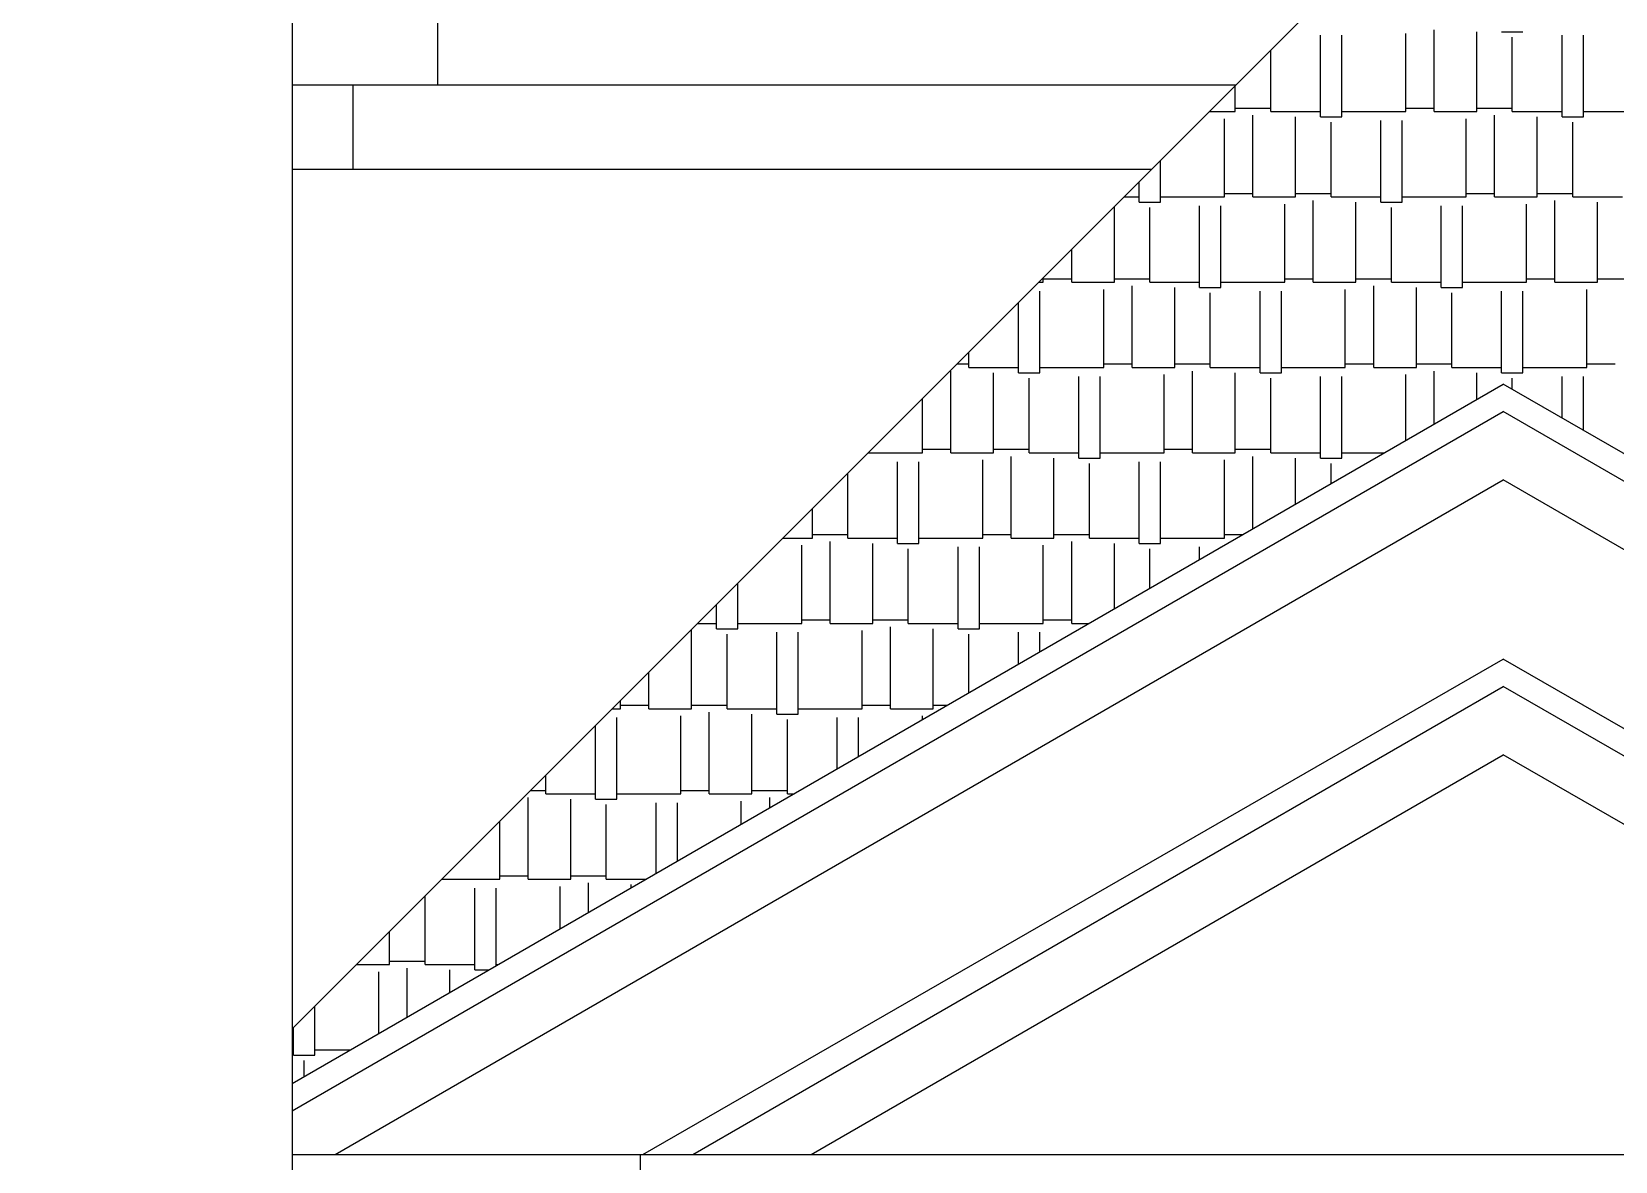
# Model space of a CAD drawing. Header units: millimetres. Extents: x 7 to 784, y -168 to 358.
# Drawn here: x 190.75 to 214.15, y 123.58 to 140.27 of the extents above; entities that cross this region are included whole.
import ezdxf

# ---------------------------------------------------------------- set-up
doc = ezdxf.new("R2010")
doc.units = ezdxf.units.MM
doc.layers.add('wall', color=5, linetype='Continuous')

msp = doc.modelspace()

# ---------------------------------------------------------------- linework, layer by layer
for p, q in [((194.59931, 173.91368), (194.59931, 68.53607)), ((194.59931, 125.53814), (212.49419, 143.43301)), ((196.74419, 140.93301), (196.74419, 139.48301)), ((209.79181, 139.01087), (209.79181, 140.21837)), ((210.10681, 139.01087), (210.10681, 140.21837)), ((211.05181, 139.08962), (211.05181, 140.24462)), ((211.47181, 139.08962), (211.47181, 140.29712)), ((212.10181, 139.08962), (212.10181, 140.27087)), ((212.46931, 140.27087), (212.78431, 140.27087)), ((212.62681, 139.08962), (212.62681, 140.19212)), ((213.36181, 139.01087), (213.36181, 140.21837)), ((213.67681, 139.01087), (213.67681, 140.21837)), ((209.05681, 139.08962), (209.05681, 139.99564)), ((208.54419, 139.48301), (194.59931, 139.48301)), ((208.53181, 139.08962), (208.53181, 139.47064)), ((208.15079, 139.08962), (208.53181, 139.08962)), ((208.53181, 139.14212), (209.05681, 139.14212)), ((208.79431, 137.82962), (208.79431, 139.03712)), ((209.05681, 139.08962), (209.79181, 139.08962)), ((209.42431, 137.82962), (209.42431, 139.01087)), ((209.79181, 139.01087), (210.10681, 139.01087)), ((210.10681, 139.08962), (211.05181, 139.08962)), ((211.05181, 139.14212), (211.47181, 139.14212)), ((211.47181, 139.08962), (212.10181, 139.08962)), ((212.10181, 139.14212), (212.62681, 139.14212)), ((212.36431, 137.82962), (212.36431, 139.03712)), ((212.62681, 139.08962), (213.36181, 139.08962)), ((212.99431, 137.82962), (212.99431, 139.01087)), ((213.36181, 139.01087), (213.67681, 139.01087)), ((213.67681, 139.08962), (214.62181, 139.08962)), ((208.37431, 137.82962), (208.37431, 138.98462)), ((209.94931, 137.82962), (209.94931, 138.93212)), ((210.68431, 137.75087), (210.68431, 138.95837)), ((210.99931, 137.75087), (210.99931, 138.95837)), ((211.94431, 137.82962), (211.94431, 138.98462)), ((213.51931, 137.82962), (213.51931, 138.93212)), ((207.42931, 137.75087), (207.42931, 138.36814)), ((207.29419, 138.23301), (194.59931, 138.23301)), ((207.11431, 137.75087), (207.11431, 138.05314)), ((208.37431, 137.88212), (208.79431, 137.88212)), ((209.42431, 137.88212), (209.94931, 137.88212)), ((211.94431, 137.88212), (212.36431, 137.88212)), ((212.99431, 137.88212), (213.51931, 137.88212)), ((206.74681, 136.56962), (206.74681, 137.68564)), ((206.89079, 137.82962), (207.11431, 137.82962)), ((207.11431, 137.75087), (207.42931, 137.75087)), ((207.27181, 136.56962), (207.27181, 137.67212)), ((207.42931, 137.82962), (208.37431, 137.82962)), ((208.00681, 136.49087), (208.00681, 137.69837)), ((208.32181, 136.49087), (208.32181, 137.69837)), ((208.79431, 137.82962), (209.42431, 137.82962)), ((209.26681, 136.56962), (209.26681, 137.72462)), ((209.68681, 136.56962), (209.68681, 137.77712)), ((209.94931, 137.82962), (210.68431, 137.82962)), ((210.31681, 136.56962), (210.31681, 137.75087)), ((210.68431, 137.75087), (210.99931, 137.75087)), ((210.84181, 136.56962), (210.84181, 137.67212)), ((210.99931, 137.82962), (211.94431, 137.82962)), ((211.57681, 136.49087), (211.57681, 137.69837)), ((211.89181, 136.49087), (211.89181, 137.69837)), ((212.36431, 137.82962), (212.99431, 137.82962)), ((212.83681, 136.56962), (212.83681, 137.72462)), ((213.25681, 136.56962), (213.25681, 137.77712)), ((213.51931, 137.82962), (214.25431, 137.82962)), ((213.88681, 136.56962), (213.88681, 137.75087)), ((206.11681, 136.56962), (206.11681, 137.05564)), ((205.63079, 136.56962), (205.69681, 136.56962)), ((205.64431, 135.23087), (205.64431, 136.43837)), ((205.69681, 136.56962), (205.69681, 136.63564)), ((205.69681, 136.62212), (206.11681, 136.62212)), ((206.11681, 136.56962), (206.74681, 136.56962)), ((206.58931, 135.30962), (206.58931, 136.46462)), ((206.74681, 136.62212), (207.27181, 136.62212)), ((207.00931, 135.30962), (207.00931, 136.51712)), ((207.27181, 136.56962), (208.00681, 136.56962)), ((207.63931, 135.30962), (207.63931, 136.49087)), ((208.00681, 136.49087), (208.32181, 136.49087)), ((208.32181, 136.56962), (209.26681, 136.56962)), ((208.89931, 135.23087), (208.89931, 136.43837)), ((209.21431, 135.23087), (209.21431, 136.43837)), ((209.26681, 136.62212), (209.68681, 136.62212)), ((209.68681, 136.56962), (210.31681, 136.56962)), ((210.15931, 135.30962), (210.15931, 136.46462)), ((210.31681, 136.62212), (210.84181, 136.62212)), ((210.57931, 135.30962), (210.57931, 136.51712)), ((210.84181, 136.56962), (211.57681, 136.56962)), ((211.20931, 135.30962), (211.20931, 136.49087)), ((211.57681, 136.49087), (211.89181, 136.49087)), ((211.89181, 136.56962), (212.83681, 136.56962)), ((212.46931, 135.23087), (212.46931, 136.43837)), ((212.78431, 135.23087), (212.78431, 136.43837)), ((212.83681, 136.62212), (213.25681, 136.62212)), ((213.25681, 136.56962), (213.88681, 136.56962)), ((213.72931, 135.30962), (213.72931, 136.46462)), ((213.88681, 136.62212), (214.41181, 136.62212)), ((205.32931, 135.23087), (205.32931, 136.26814)), ((208.16431, 135.30962), (208.16431, 136.41212)), ((211.73431, 135.30962), (211.73431, 136.41212)), ((204.59431, 135.30962), (204.59431, 135.53314)), ((204.33181, 134.04962), (204.33181, 135.25712)), ((204.42329, 135.36212), (204.59431, 135.36212)), ((204.59431, 135.30962), (205.32931, 135.30962)), ((205.64431, 135.30962), (206.58931, 135.30962)), ((206.58931, 135.36212), (207.00931, 135.36212)), ((207.00931, 135.30962), (207.63931, 135.30962)), ((207.63931, 135.36212), (208.16431, 135.36212)), ((207.90181, 134.04962), (207.90181, 135.25712)), ((208.16431, 135.30962), (208.89931, 135.30962)), ((209.21431, 135.30962), (210.15931, 135.30962)), ((210.15931, 135.36212), (210.57931, 135.36212)), ((210.57931, 135.30962), (211.20931, 135.30962)), ((211.20931, 135.36212), (211.73431, 135.36212)), ((211.47181, 134.47376), (211.47181, 135.25712)), ((211.73431, 135.30962), (212.46931, 135.30962)), ((212.78431, 135.30962), (213.72931, 135.30962)), ((213.72931, 135.36212), (214.14931, 135.36212)), ((194.59931, 124.73242), (212.49419, 135.06403)), ((204.96181, 134.04962), (204.96181, 135.23087)), ((205.32931, 135.23087), (205.64431, 135.23087)), ((205.48681, 134.04962), (205.48681, 135.15212)), ((206.22181, 133.97087), (206.22181, 135.17837)), ((206.53681, 133.97087), (206.53681, 135.17837)), ((207.48181, 134.04962), (207.48181, 135.20462)), ((208.53181, 134.04962), (208.53181, 135.23087)), ((208.89931, 135.23087), (209.21431, 135.23087)), ((209.05681, 134.04962), (209.05681, 135.15212)), ((209.79181, 133.97087), (209.79181, 135.17837)), ((210.10681, 133.97087), (210.10681, 135.17837)), ((211.05181, 134.23128), (211.05181, 135.20462)), ((212.10181, 134.83749), (212.10181, 135.23087)), ((212.46931, 135.23087), (212.78431, 135.23087)), ((232.20669, 123.68301), (212.49419, 135.06403)), ((212.62681, 134.98746), (212.62681, 135.15212)), ((213.36181, 134.56311), (213.36181, 135.17837)), ((213.67681, 134.38124), (213.67681, 135.17837)), ((203.91181, 134.04962), (203.91181, 134.85064)), ((194.59931, 124.32828), (212.49419, 134.65989)), ((231.50669, 123.68301), (212.49419, 134.65989)), ((203.91181, 134.10212), (204.33181, 134.10212)), ((204.96181, 134.10212), (205.48681, 134.10212)), ((207.48181, 134.10212), (207.90181, 134.10212)), ((208.53181, 134.10212), (209.05681, 134.10212)), ((203.11079, 134.04962), (203.91181, 134.04962)), ((203.54431, 132.71087), (203.54431, 133.91837)), ((203.85931, 132.71087), (203.85931, 133.91837)), ((204.33181, 134.04962), (204.96181, 134.04962)), ((204.80431, 132.78962), (204.80431, 133.94462)), ((205.22431, 132.78962), (205.22431, 133.99712)), ((205.48681, 134.04962), (206.22181, 134.04962)), ((205.85431, 132.78962), (205.85431, 133.97087)), ((206.22181, 133.97087), (206.53681, 133.97087)), ((206.37931, 132.78962), (206.37931, 133.89212)), ((206.53681, 134.04962), (207.48181, 134.04962)), ((207.11431, 132.71087), (207.11431, 133.91837)), ((207.42931, 132.71087), (207.42931, 133.91837)), ((207.90181, 134.04962), (208.53181, 134.04962)), ((208.37431, 132.78962), (208.37431, 133.94462)), ((208.79431, 132.92791), (208.79431, 133.99712)), ((209.05681, 134.04962), (209.79181, 134.04962)), ((209.42431, 133.29164), (209.42431, 133.97087)), ((209.79181, 133.97087), (210.10681, 133.97087)), ((209.94931, 133.59475), (209.94931, 133.89212)), ((210.10681, 134.04962), (210.73717, 134.04962)), ((195.23169, 123.68301), (212.49419, 133.64952)), ((202.80931, 132.78962), (202.80931, 133.74814)), ((229.75669, 123.68301), (212.49419, 133.64952)), ((202.28431, 132.78962), (202.28431, 133.22314)), ((201.85079, 132.78962), (202.28431, 132.78962)), ((202.12681, 131.52962), (202.12681, 132.68462)), ((202.28431, 132.84212), (202.80931, 132.84212)), ((202.54681, 131.52962), (202.54681, 132.73712)), ((202.80931, 132.78962), (203.54431, 132.78962)), ((203.17681, 131.52962), (203.17681, 132.71087)), ((203.54431, 132.71087), (203.85931, 132.71087)), ((203.85931, 132.78962), (204.80431, 132.78962)), ((204.80431, 132.84212), (205.22431, 132.84212)), ((205.22431, 132.78962), (205.85431, 132.78962)), ((205.69681, 131.52962), (205.69681, 132.68462)), ((205.85431, 132.84212), (206.37931, 132.84212)), ((206.11681, 131.52962), (206.11681, 132.73712)), ((206.37931, 132.78962), (207.11431, 132.78962)), ((206.74681, 131.74578), (206.74681, 132.71087)), ((207.11431, 132.71087), (207.42931, 132.71087)), ((207.42931, 132.78962), (208.37431, 132.78962)), ((208.37431, 132.84212), (208.64572, 132.84212)), ((203.70181, 131.52962), (203.70181, 132.63212)), ((204.43681, 131.45087), (204.43681, 132.65837)), ((204.75181, 131.45087), (204.75181, 132.65837)), ((207.27181, 132.04889), (207.27181, 132.63212)), ((208.00681, 132.47325), (208.00681, 132.65837)), ((208.32181, 132.65511), (208.32181, 132.65837)), ((201.18181, 131.45087), (201.18181, 132.12064)), ((200.86681, 131.45087), (200.86681, 131.80564)), ((200.59079, 131.52962), (200.86681, 131.52962)), ((201.18181, 131.52962), (202.12681, 131.52962)), ((202.12681, 131.58212), (202.54681, 131.58212)), ((202.54681, 131.52962), (203.17681, 131.52962)), ((203.17681, 131.58212), (203.70181, 131.58212)), ((203.70181, 131.52962), (204.43681, 131.52962)), ((204.75181, 131.52962), (205.69681, 131.52962)), ((205.69681, 131.58212), (206.11681, 131.58212)), ((206.11681, 131.52962), (206.3724, 131.52962)), ((200.86681, 131.45087), (201.18181, 131.45087)), ((201.02431, 130.26962), (201.02431, 131.37212)), ((201.75931, 130.19087), (201.75931, 131.39837)), ((202.07431, 130.19087), (202.07431, 131.39837)), ((203.01931, 130.26962), (203.01931, 131.42462)), ((203.43931, 130.26962), (203.43931, 131.47712)), ((204.06931, 130.26962), (204.06931, 131.45087)), ((204.43681, 131.45087), (204.75181, 131.45087)), ((204.59431, 130.50304), (204.59431, 131.37212)), ((205.32931, 130.92739), (205.32931, 131.39837)), ((205.64431, 131.10926), (205.64431, 131.39837)), ((199.78169, 123.68301), (212.49419, 131.00269)), ((225.20669, 123.68301), (212.49419, 131.00269)), ((200.51614, 123.68301), (212.49419, 130.59854)), ((224.47224, 123.68301), (212.49419, 130.59854)), ((200.49931, 130.32212), (201.02431, 130.32212)), ((200.76181, 129.00962), (200.76181, 130.21712)), ((201.02431, 130.26962), (201.75931, 130.26962)), ((201.39181, 129.00962), (201.39181, 130.19087)), ((201.75931, 130.19087), (202.07431, 130.19087)), ((201.91681, 129.00962), (201.91681, 130.11212)), ((202.07431, 130.26962), (203.01931, 130.26962)), ((202.65181, 129.38153), (202.65181, 130.13837)), ((202.96681, 129.5634), (202.96681, 130.13837)), ((203.01931, 130.32212), (203.43931, 130.32212)), ((203.43931, 130.26962), (204.06931, 130.26962)), ((203.91181, 130.109), (203.91181, 130.16462)), ((204.06931, 130.32212), (204.28095, 130.32212)), ((202.26614, 123.68301), (212.49419, 129.58818)), ((222.72224, 123.68301), (212.49419, 129.58818)), ((200.34181, 129.06212), (200.76181, 129.06212)), ((200.76181, 129.00962), (201.39181, 129.00962)), ((201.39181, 129.06212), (201.91681, 129.06212)), ((201.65431, 128.80563), (201.65431, 128.95712)), ((201.91681, 129.00962), (202.00763, 129.00962)), ((201.23431, 128.56314), (201.23431, 128.90462)), ((194.59931, 123.68301), (232.24419, 123.68301)), ((199.74419, 122.23301), (199.74419, 123.68301))]:
    msp.add_line(p, q)
at = {"color": 0}
msp.add_arc((223.31744, 157.44221), 97.37766, 305.9270425, 305.9270425, dxfattribs=at)
at = {"layer": 'wall', "color": 5}
msp.add_line((195.49419, 139.48301), (195.49419, 138.23301), dxfattribs=at)
at = {"layer": 'wall', "color": 0}
for p, q in [((200.49931, 130.26962), (200.49931, 131.43814)), ((199.86931, 130.26962), (199.86931, 130.80814)), ((199.44931, 130.26962), (199.44931, 130.38814)), ((199.33079, 130.26962), (199.44931, 130.26962)), ((199.39681, 128.93087), (199.39681, 130.13837)), ((199.44931, 130.32212), (199.86931, 130.32212)), ((199.86931, 130.26962), (200.49931, 130.26962)), ((200.34181, 129.00962), (200.34181, 130.16462)), ((199.08181, 128.93087), (199.08181, 130.02064)), ((198.34681, 129.00962), (198.34681, 129.28564)), ((198.08431, 127.74962), (198.08431, 128.95712)), ((198.12329, 129.06212), (198.34681, 129.06212)), ((198.34681, 129.00962), (199.08181, 129.00962)), ((199.39681, 129.00962), (200.34181, 129.00962)), ((198.71431, 127.74962), (198.71431, 128.93087)), ((199.08181, 128.93087), (199.39681, 128.93087)), ((199.23931, 127.74962), (199.23931, 128.85212)), ((199.97431, 127.83568), (199.97431, 128.87837)), ((200.28931, 128.01754), (200.28931, 128.87837)), ((197.66431, 127.74962), (197.66431, 128.60314)), ((197.66431, 127.80212), (198.08431, 127.80212)), ((198.71431, 127.80212), (199.23931, 127.80212)), ((196.81079, 127.74962), (197.66431, 127.74962)), ((197.29681, 126.41087), (197.29681, 127.61837)), ((197.61181, 126.47169), (197.61181, 127.61837)), ((198.08431, 127.74962), (198.71431, 127.74962)), ((198.55681, 127.01729), (198.55681, 127.64462)), ((198.97681, 127.25977), (198.97681, 127.69712)), ((199.23931, 127.74962), (199.82525, 127.74962)), ((199.60681, 127.6235), (199.60681, 127.67087)), ((196.56181, 126.48962), (196.56181, 127.50064)), ((196.03681, 126.48962), (196.03681, 126.97564)), ((195.55079, 126.48962), (196.03681, 126.48962)), ((195.87931, 125.47143), (195.87931, 126.38462)), ((196.03681, 126.54212), (196.56181, 126.54212)), ((196.29931, 125.71392), (196.29931, 126.43712)), ((196.56181, 126.48962), (197.29681, 126.48962)), ((196.92931, 126.07765), (196.92931, 126.41087)), ((197.29681, 126.41087), (197.50647, 126.41087)), ((197.61181, 126.48962), (197.64287, 126.48962)), ((194.93431, 125.15087), (194.93431, 125.87314)), ((194.61931, 125.15087), (194.61931, 125.55814)), ((194.93431, 125.22962), (195.46048, 125.22962)), ((194.61931, 125.15087), (194.93431, 125.15087)), ((194.77681, 124.8349), (194.77681, 125.07212))]:
    msp.add_line(p, q, dxfattribs=at)

doc.saveas('drawing.dxf')
